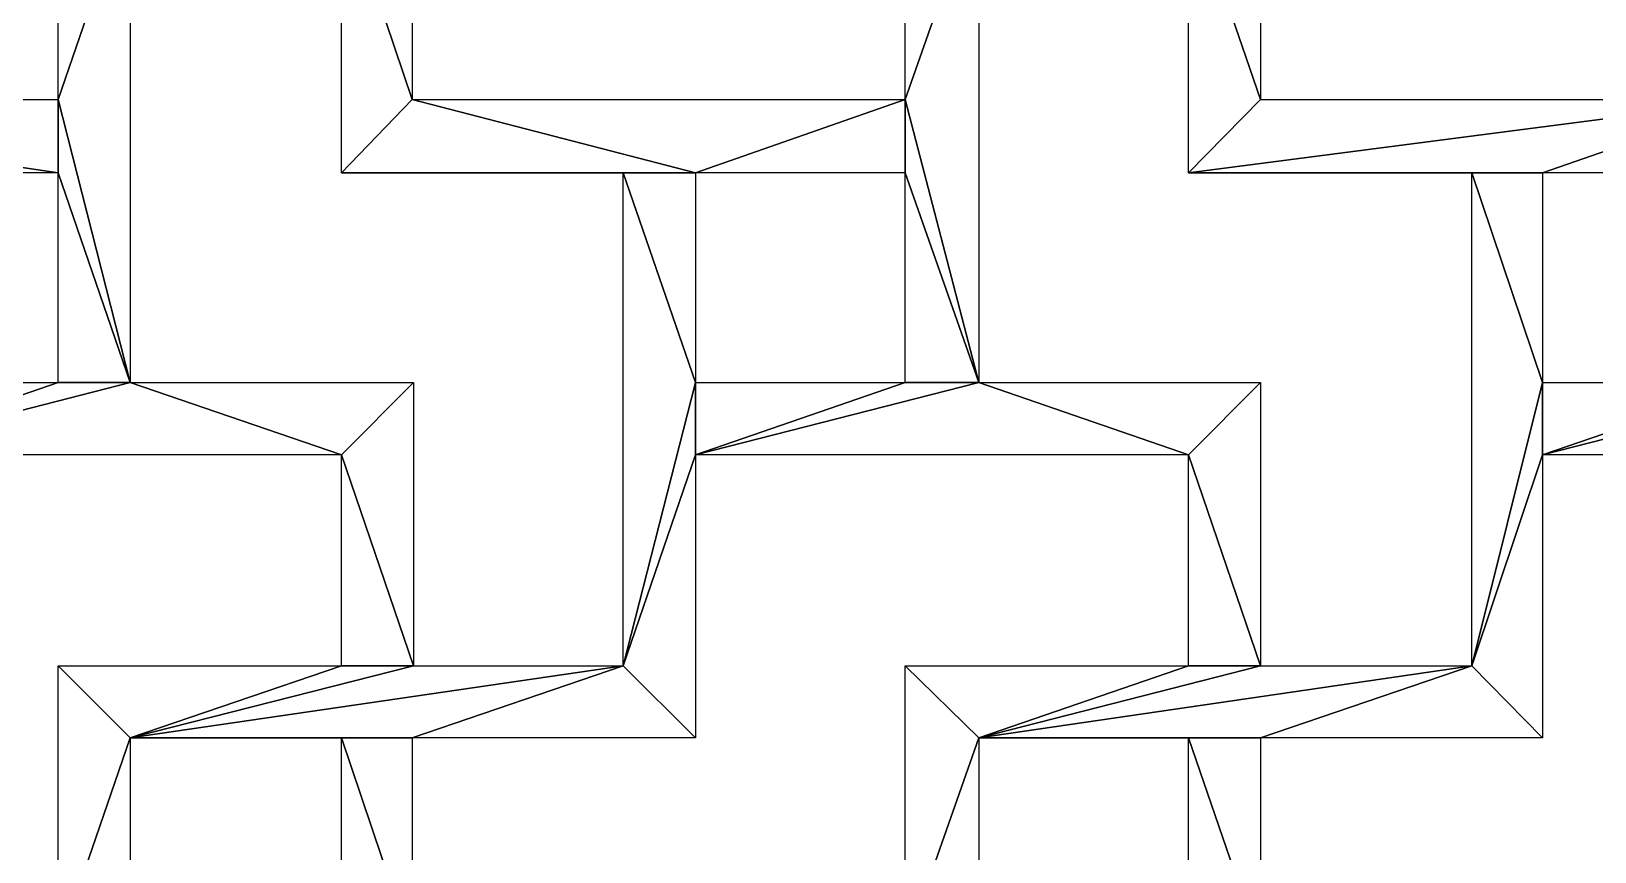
# Model space of a CAD drawing. Header units: centimetres. Extents: x -27.5 to -18.9, y -9.4 to 9.5.
# Drawn here: x -25.645 to -23.065, y 6.771 to 8.126 of the extents above; entities that cross this region are included whole.
import ezdxf

# ---------------------------------------------------------------- set-up
doc = ezdxf.new("R2010")
doc.units = ezdxf.units.CM
doc.header["$MEASUREMENT"] = 0
doc.layers.add('layer 1', color=7, linetype='Continuous')

msp = doc.modelspace()

# ---------------------------------------------------------------- linework, layer by layer
at = {"layer": 'layer 1', "color": 250}
for points in [[(-25.60105, 8.47803), (-25.60105, 8.47803), (-25.60105, 8.01289), (-25.60105, 8.01289), (-25.60105, 8.01289), (-25.60105, 8.01289), (-25.48201, 8.35904), (-25.48201, 8.35904), (-25.48201, 8.35904), (-25.48201, 8.35904), (-25.60105, 8.47803), (-25.60105, 8.47803)], [(-25.60105, 8.47803), (-25.60105, 8.47803), (-25.60105, 8.01289), (-25.60105, 8.01289), (-25.60105, 8.01289), (-25.60105, 8.01289), (-25.48201, 8.35904), (-25.48201, 8.35904), (-25.48201, 8.35904), (-25.48201, 8.35904), (-25.60105, 8.47803), (-25.60105, 8.47803)], [(-24.20296, 8.47803), (-24.20296, 8.47803), (-24.20296, 8.01289), (-24.20296, 8.01289), (-24.20296, 8.01289), (-24.20296, 8.01289), (-24.0818, 8.35904), (-24.0818, 8.35904), (-24.0818, 8.35904), (-24.0818, 8.35904), (-24.20296, 8.47803), (-24.20296, 8.47803)], [(-24.20296, 8.47803), (-24.20296, 8.47803), (-24.20296, 8.01289), (-24.20296, 8.01289), (-24.20296, 8.01289), (-24.20296, 8.01289), (-24.0818, 8.35904), (-24.0818, 8.35904), (-24.0818, 8.35904), (-24.0818, 8.35904), (-24.20296, 8.47803), (-24.20296, 8.47803)], [(-25.48201, 8.35904), (-25.48201, 8.35904), (-25.60105, 8.01289), (-25.60105, 8.01289), (-25.60105, 8.01289), (-25.60105, 8.01289), (-25.48201, 7.54563), (-25.48201, 7.54563), (-25.48201, 7.54563), (-25.48201, 7.54563), (-25.48201, 8.35904), (-25.48201, 8.35904)], [(-25.48201, 8.35904), (-25.48201, 8.35904), (-25.60105, 8.01289), (-25.60105, 8.01289), (-25.60105, 8.01289), (-25.60105, 8.01289), (-25.48201, 7.54563), (-25.48201, 7.54563), (-25.48201, 7.54563), (-25.48201, 7.54563), (-25.48201, 8.35904), (-25.48201, 8.35904)], [(-25.1336, 8.35904), (-25.1336, 8.35904), (-25.1336, 7.89178), (-25.1336, 7.89178), (-25.1336, 7.89178), (-25.1336, 7.89178), (-25.01671, 8.01289), (-25.01671, 8.01289), (-25.01671, 8.01289), (-25.01671, 8.01289), (-25.1336, 8.35904), (-25.1336, 8.35904)], [(-25.1336, 8.35904), (-25.1336, 8.35904), (-25.1336, 7.89178), (-25.1336, 7.89178), (-25.1336, 7.89178), (-25.1336, 7.89178), (-25.01671, 8.01289), (-25.01671, 8.01289), (-25.01671, 8.01289), (-25.01671, 8.01289), (-25.1336, 8.35904), (-25.1336, 8.35904)], [(-25.01671, 8.35904), (-25.01671, 8.35904), (-25.1336, 8.35904), (-25.1336, 8.35904), (-25.1336, 8.35904), (-25.1336, 8.35904), (-25.01671, 8.01289), (-25.01671, 8.01289), (-25.01671, 8.01289), (-25.01671, 8.01289), (-25.01671, 8.35904), (-25.01671, 8.35904)], [(-25.01671, 8.35904), (-25.01671, 8.35904), (-25.1336, 8.35904), (-25.1336, 8.35904), (-25.1336, 8.35904), (-25.1336, 8.35904), (-25.01671, 8.01289), (-25.01671, 8.01289), (-25.01671, 8.01289), (-25.01671, 8.01289), (-25.01671, 8.35904), (-25.01671, 8.35904)], [(-24.0818, 8.35904), (-24.0818, 8.35904), (-24.20296, 8.01289), (-24.20296, 8.01289), (-24.20296, 8.01289), (-24.20296, 8.01289), (-24.0818, 7.54563), (-24.0818, 7.54563), (-24.0818, 7.54563), (-24.0818, 7.54563), (-24.0818, 8.35904), (-24.0818, 8.35904)], [(-24.0818, 8.35904), (-24.0818, 8.35904), (-24.20296, 8.01289), (-24.20296, 8.01289), (-24.20296, 8.01289), (-24.20296, 8.01289), (-24.0818, 7.54563), (-24.0818, 7.54563), (-24.0818, 7.54563), (-24.0818, 7.54563), (-24.0818, 8.35904), (-24.0818, 8.35904)], [(-23.73551, 8.35904), (-23.73551, 8.35904), (-23.73551, 7.89178), (-23.73551, 7.89178), (-23.73551, 7.89178), (-23.73551, 7.89178), (-23.6165, 8.01289), (-23.6165, 8.01289), (-23.6165, 8.01289), (-23.6165, 8.01289), (-23.73551, 8.35904), (-23.73551, 8.35904)], [(-23.73551, 8.35904), (-23.73551, 8.35904), (-23.73551, 7.89178), (-23.73551, 7.89178), (-23.73551, 7.89178), (-23.73551, 7.89178), (-23.6165, 8.01289), (-23.6165, 8.01289), (-23.6165, 8.01289), (-23.6165, 8.01289), (-23.73551, 8.35904), (-23.73551, 8.35904)], [(-23.6165, 8.35904), (-23.6165, 8.35904), (-23.73551, 8.35904), (-23.73551, 8.35904), (-23.73551, 8.35904), (-23.73551, 8.35904), (-23.6165, 8.01289), (-23.6165, 8.01289), (-23.6165, 8.01289), (-23.6165, 8.01289), (-23.6165, 8.35904), (-23.6165, 8.35904)], [(-23.6165, 8.35904), (-23.6165, 8.35904), (-23.73551, 8.35904), (-23.73551, 8.35904), (-23.73551, 8.35904), (-23.73551, 8.35904), (-23.6165, 8.01289), (-23.6165, 8.01289), (-23.6165, 8.01289), (-23.6165, 8.01289), (-23.6165, 8.35904), (-23.6165, 8.35904)], [(-26.4148, 8.01289), (-26.4148, 8.01289), (-25.9473, 7.89178), (-25.9473, 7.89178), (-25.9473, 7.89178), (-25.9473, 7.89178), (-25.60105, 7.89178), (-25.60105, 7.89178), (-25.60105, 7.89178), (-25.60105, 7.89178), (-26.4148, 8.01289), (-26.4148, 8.01289)], [(-26.4148, 8.01289), (-26.4148, 8.01289), (-25.9473, 7.89178), (-25.9473, 7.89178), (-25.9473, 7.89178), (-25.9473, 7.89178), (-25.60105, 7.89178), (-25.60105, 7.89178), (-25.60105, 7.89178), (-25.60105, 7.89178), (-26.4148, 8.01289), (-26.4148, 8.01289)], [(-25.60105, 7.89178), (-25.60105, 7.89178), (-25.60105, 8.01289), (-25.60105, 8.01289), (-25.60105, 8.01289), (-25.60105, 8.01289), (-26.4148, 8.01289), (-26.4148, 8.01289), (-26.4148, 8.01289), (-26.4148, 8.01289), (-25.60105, 7.89178), (-25.60105, 7.89178)], [(-25.60105, 7.89178), (-25.60105, 7.89178), (-25.60105, 8.01289), (-25.60105, 8.01289), (-25.60105, 8.01289), (-25.60105, 8.01289), (-26.4148, 8.01289), (-26.4148, 8.01289), (-26.4148, 8.01289), (-26.4148, 8.01289), (-25.60105, 7.89178), (-25.60105, 7.89178)], [(-25.60105, 8.01289), (-25.60105, 8.01289), (-25.60105, 7.89178), (-25.60105, 7.89178), (-25.60105, 7.89178), (-25.60105, 7.89178), (-25.48201, 7.54563), (-25.48201, 7.54563), (-25.48201, 7.54563), (-25.48201, 7.54563), (-25.60105, 8.01289), (-25.60105, 8.01289)], [(-25.60105, 8.01289), (-25.60105, 8.01289), (-25.60105, 7.89178), (-25.60105, 7.89178), (-25.60105, 7.89178), (-25.60105, 7.89178), (-25.48201, 7.54563), (-25.48201, 7.54563), (-25.48201, 7.54563), (-25.48201, 7.54563), (-25.60105, 8.01289), (-25.60105, 8.01289)], [(-25.01671, 8.01289), (-25.01671, 8.01289), (-25.1336, 7.89178), (-25.1336, 7.89178), (-25.1336, 7.89178), (-25.1336, 7.89178), (-24.54926, 7.89178), (-24.54926, 7.89178), (-24.54926, 7.89178), (-24.54926, 7.89178), (-25.01671, 8.01289), (-25.01671, 8.01289)], [(-25.01671, 8.01289), (-25.01671, 8.01289), (-25.1336, 7.89178), (-25.1336, 7.89178), (-25.1336, 7.89178), (-25.1336, 7.89178), (-24.54926, 7.89178), (-24.54926, 7.89178), (-24.54926, 7.89178), (-24.54926, 7.89178), (-25.01671, 8.01289), (-25.01671, 8.01289)], [(-24.54926, 7.89178), (-24.54926, 7.89178), (-24.20296, 8.01289), (-24.20296, 8.01289), (-24.20296, 8.01289), (-24.20296, 8.01289), (-25.01671, 8.01289), (-25.01671, 8.01289), (-25.01671, 8.01289), (-25.01671, 8.01289), (-24.54926, 7.89178), (-24.54926, 7.89178)], [(-24.54926, 7.89178), (-24.54926, 7.89178), (-24.20296, 8.01289), (-24.20296, 8.01289), (-24.20296, 8.01289), (-24.20296, 8.01289), (-25.01671, 8.01289), (-25.01671, 8.01289), (-25.01671, 8.01289), (-25.01671, 8.01289), (-24.54926, 7.89178), (-24.54926, 7.89178)], [(-24.20296, 8.01289), (-24.20296, 8.01289), (-24.54926, 7.89178), (-24.54926, 7.89178), (-24.54926, 7.89178), (-24.54926, 7.89178), (-24.20296, 7.89178), (-24.20296, 7.89178), (-24.20296, 7.89178), (-24.20296, 7.89178), (-24.20296, 8.01289), (-24.20296, 8.01289)], [(-24.20296, 8.01289), (-24.20296, 8.01289), (-24.54926, 7.89178), (-24.54926, 7.89178), (-24.54926, 7.89178), (-24.54926, 7.89178), (-24.20296, 7.89178), (-24.20296, 7.89178), (-24.20296, 7.89178), (-24.20296, 7.89178), (-24.20296, 8.01289), (-24.20296, 8.01289)], [(-24.20296, 8.01289), (-24.20296, 8.01289), (-24.20296, 7.89178), (-24.20296, 7.89178), (-24.20296, 7.89178), (-24.20296, 7.89178), (-24.0818, 7.54563), (-24.0818, 7.54563), (-24.0818, 7.54563), (-24.0818, 7.54563), (-24.20296, 8.01289), (-24.20296, 8.01289)], [(-24.20296, 8.01289), (-24.20296, 8.01289), (-24.20296, 7.89178), (-24.20296, 7.89178), (-24.20296, 7.89178), (-24.20296, 7.89178), (-24.0818, 7.54563), (-24.0818, 7.54563), (-24.0818, 7.54563), (-24.0818, 7.54563), (-24.20296, 8.01289), (-24.20296, 8.01289)], [(-22.80275, 8.01289), (-22.80275, 8.01289), (-23.73551, 7.89178), (-23.73551, 7.89178), (-23.73551, 7.89178), (-23.73551, 7.89178), (-23.15117, 7.89178), (-23.15117, 7.89178), (-23.15117, 7.89178), (-23.15117, 7.89178), (-22.80275, 8.01289), (-22.80275, 8.01289)], [(-22.80275, 8.01289), (-22.80275, 8.01289), (-23.73551, 7.89178), (-23.73551, 7.89178), (-23.73551, 7.89178), (-23.73551, 7.89178), (-23.15117, 7.89178), (-23.15117, 7.89178), (-23.15117, 7.89178), (-23.15117, 7.89178), (-22.80275, 8.01289), (-22.80275, 8.01289)], [(-23.6165, 8.01289), (-23.6165, 8.01289), (-23.73551, 7.89178), (-23.73551, 7.89178), (-23.73551, 7.89178), (-23.73551, 7.89178), (-22.80275, 8.01289), (-22.80275, 8.01289), (-22.80275, 8.01289), (-22.80275, 8.01289), (-23.6165, 8.01289), (-23.6165, 8.01289)], [(-23.6165, 8.01289), (-23.6165, 8.01289), (-23.73551, 7.89178), (-23.73551, 7.89178), (-23.73551, 7.89178), (-23.73551, 7.89178), (-22.80275, 8.01289), (-22.80275, 8.01289), (-22.80275, 8.01289), (-22.80275, 8.01289), (-23.6165, 8.01289), (-23.6165, 8.01289)], [(-22.80275, 8.01289), (-22.80275, 8.01289), (-23.15117, 7.89178), (-23.15117, 7.89178), (-23.15117, 7.89178), (-23.15117, 7.89178), (-22.80275, 7.89178), (-22.80275, 7.89178), (-22.80275, 7.89178), (-22.80275, 7.89178), (-22.80275, 8.01289), (-22.80275, 8.01289)], [(-22.80275, 8.01289), (-22.80275, 8.01289), (-23.15117, 7.89178), (-23.15117, 7.89178), (-23.15117, 7.89178), (-23.15117, 7.89178), (-22.80275, 7.89178), (-22.80275, 7.89178), (-22.80275, 7.89178), (-22.80275, 7.89178), (-22.80275, 8.01289), (-22.80275, 8.01289)], [(-25.60105, 7.89178), (-25.60105, 7.89178), (-25.60105, 7.54563), (-25.60105, 7.54563), (-25.60105, 7.54563), (-25.60105, 7.54563), (-25.48201, 7.54563), (-25.48201, 7.54563), (-25.48201, 7.54563), (-25.48201, 7.54563), (-25.60105, 7.89178), (-25.60105, 7.89178)], [(-25.60105, 7.89178), (-25.60105, 7.89178), (-25.60105, 7.54563), (-25.60105, 7.54563), (-25.60105, 7.54563), (-25.60105, 7.54563), (-25.48201, 7.54563), (-25.48201, 7.54563), (-25.48201, 7.54563), (-25.48201, 7.54563), (-25.60105, 7.89178), (-25.60105, 7.89178)], [(-24.54926, 7.89178), (-24.54926, 7.89178), (-25.1336, 7.89178), (-25.1336, 7.89178), (-25.1336, 7.89178), (-25.1336, 7.89178), (-24.6683, 7.89178), (-24.6683, 7.89178), (-24.6683, 7.89178), (-24.6683, 7.89178), (-24.54926, 7.89178), (-24.54926, 7.89178)], [(-24.54926, 7.89178), (-24.54926, 7.89178), (-25.1336, 7.89178), (-25.1336, 7.89178), (-25.1336, 7.89178), (-25.1336, 7.89178), (-24.6683, 7.89178), (-24.6683, 7.89178), (-24.6683, 7.89178), (-24.6683, 7.89178), (-24.54926, 7.89178), (-24.54926, 7.89178)], [(-24.6683, 7.89178), (-24.6683, 7.89178), (-24.6683, 7.07837), (-24.6683, 7.07837), (-24.6683, 7.07837), (-24.6683, 7.07837), (-24.54926, 7.54563), (-24.54926, 7.54563), (-24.54926, 7.54563), (-24.54926, 7.54563), (-24.6683, 7.89178), (-24.6683, 7.89178)], [(-24.6683, 7.89178), (-24.6683, 7.89178), (-24.6683, 7.07837), (-24.6683, 7.07837), (-24.6683, 7.07837), (-24.6683, 7.07837), (-24.54926, 7.54563), (-24.54926, 7.54563), (-24.54926, 7.54563), (-24.54926, 7.54563), (-24.6683, 7.89178), (-24.6683, 7.89178)], [(-24.54926, 7.89178), (-24.54926, 7.89178), (-24.6683, 7.89178), (-24.6683, 7.89178), (-24.6683, 7.89178), (-24.6683, 7.89178), (-24.54926, 7.54563), (-24.54926, 7.54563), (-24.54926, 7.54563), (-24.54926, 7.54563), (-24.54926, 7.89178), (-24.54926, 7.89178)], [(-24.54926, 7.89178), (-24.54926, 7.89178), (-24.6683, 7.89178), (-24.6683, 7.89178), (-24.6683, 7.89178), (-24.6683, 7.89178), (-24.54926, 7.54563), (-24.54926, 7.54563), (-24.54926, 7.54563), (-24.54926, 7.54563), (-24.54926, 7.89178), (-24.54926, 7.89178)], [(-24.20296, 7.89178), (-24.20296, 7.89178), (-24.20296, 7.54563), (-24.20296, 7.54563), (-24.20296, 7.54563), (-24.20296, 7.54563), (-24.0818, 7.54563), (-24.0818, 7.54563), (-24.0818, 7.54563), (-24.0818, 7.54563), (-24.20296, 7.89178), (-24.20296, 7.89178)], [(-24.20296, 7.89178), (-24.20296, 7.89178), (-24.20296, 7.54563), (-24.20296, 7.54563), (-24.20296, 7.54563), (-24.20296, 7.54563), (-24.0818, 7.54563), (-24.0818, 7.54563), (-24.0818, 7.54563), (-24.0818, 7.54563), (-24.20296, 7.89178), (-24.20296, 7.89178)], [(-23.15117, 7.89178), (-23.15117, 7.89178), (-23.73551, 7.89178), (-23.73551, 7.89178), (-23.73551, 7.89178), (-23.73551, 7.89178), (-23.26805, 7.89178), (-23.26805, 7.89178), (-23.26805, 7.89178), (-23.26805, 7.89178), (-23.15117, 7.89178), (-23.15117, 7.89178)], [(-23.15117, 7.89178), (-23.15117, 7.89178), (-23.73551, 7.89178), (-23.73551, 7.89178), (-23.73551, 7.89178), (-23.73551, 7.89178), (-23.26805, 7.89178), (-23.26805, 7.89178), (-23.26805, 7.89178), (-23.26805, 7.89178), (-23.15117, 7.89178), (-23.15117, 7.89178)], [(-23.26805, 7.89178), (-23.26805, 7.89178), (-23.26805, 7.07837), (-23.26805, 7.07837), (-23.26805, 7.07837), (-23.26805, 7.07837), (-23.15117, 7.54563), (-23.15117, 7.54563), (-23.15117, 7.54563), (-23.15117, 7.54563), (-23.26805, 7.89178), (-23.26805, 7.89178)], [(-23.26805, 7.89178), (-23.26805, 7.89178), (-23.26805, 7.07837), (-23.26805, 7.07837), (-23.26805, 7.07837), (-23.26805, 7.07837), (-23.15117, 7.54563), (-23.15117, 7.54563), (-23.15117, 7.54563), (-23.15117, 7.54563), (-23.26805, 7.89178), (-23.26805, 7.89178)], [(-23.15117, 7.89178), (-23.15117, 7.89178), (-23.26805, 7.89178), (-23.26805, 7.89178), (-23.26805, 7.89178), (-23.26805, 7.89178), (-23.15117, 7.54563), (-23.15117, 7.54563), (-23.15117, 7.54563), (-23.15117, 7.54563), (-23.15117, 7.89178), (-23.15117, 7.89178)], [(-23.15117, 7.89178), (-23.15117, 7.89178), (-23.26805, 7.89178), (-23.26805, 7.89178), (-23.26805, 7.89178), (-23.26805, 7.89178), (-23.15117, 7.54563), (-23.15117, 7.54563), (-23.15117, 7.54563), (-23.15117, 7.54563), (-23.15117, 7.89178), (-23.15117, 7.89178)], [(-25.48201, 7.54563), (-25.48201, 7.54563), (-25.9473, 7.42664), (-25.9473, 7.42664), (-25.9473, 7.42664), (-25.9473, 7.42664), (-25.1336, 7.42664), (-25.1336, 7.42664), (-25.1336, 7.42664), (-25.1336, 7.42664), (-25.48201, 7.54563), (-25.48201, 7.54563)], [(-25.48201, 7.54563), (-25.48201, 7.54563), (-25.9473, 7.42664), (-25.9473, 7.42664), (-25.9473, 7.42664), (-25.9473, 7.42664), (-25.1336, 7.42664), (-25.1336, 7.42664), (-25.1336, 7.42664), (-25.1336, 7.42664), (-25.48201, 7.54563), (-25.48201, 7.54563)], [(-25.60105, 7.54563), (-25.60105, 7.54563), (-25.9473, 7.42664), (-25.9473, 7.42664), (-25.9473, 7.42664), (-25.9473, 7.42664), (-25.48201, 7.54563), (-25.48201, 7.54563), (-25.48201, 7.54563), (-25.48201, 7.54563), (-25.60105, 7.54563), (-25.60105, 7.54563)], [(-25.60105, 7.54563), (-25.60105, 7.54563), (-25.9473, 7.42664), (-25.9473, 7.42664), (-25.9473, 7.42664), (-25.9473, 7.42664), (-25.48201, 7.54563), (-25.48201, 7.54563), (-25.48201, 7.54563), (-25.48201, 7.54563), (-25.60105, 7.54563), (-25.60105, 7.54563)], [(-25.9473, 7.42664), (-25.9473, 7.42664), (-25.60105, 7.54563), (-25.60105, 7.54563), (-25.60105, 7.54563), (-25.60105, 7.54563), (-25.9473, 7.54563), (-25.9473, 7.54563), (-25.9473, 7.54563), (-25.9473, 7.54563), (-25.9473, 7.42664), (-25.9473, 7.42664)], [(-25.9473, 7.42664), (-25.9473, 7.42664), (-25.60105, 7.54563), (-25.60105, 7.54563), (-25.60105, 7.54563), (-25.60105, 7.54563), (-25.9473, 7.54563), (-25.9473, 7.54563), (-25.9473, 7.54563), (-25.9473, 7.54563), (-25.9473, 7.42664), (-25.9473, 7.42664)], [(-25.48201, 7.54563), (-25.48201, 7.54563), (-25.1336, 7.42664), (-25.1336, 7.42664), (-25.1336, 7.42664), (-25.1336, 7.42664), (-25.01455, 7.54563), (-25.01455, 7.54563), (-25.01455, 7.54563), (-25.01455, 7.54563), (-25.48201, 7.54563), (-25.48201, 7.54563)], [(-25.48201, 7.54563), (-25.48201, 7.54563), (-25.1336, 7.42664), (-25.1336, 7.42664), (-25.1336, 7.42664), (-25.1336, 7.42664), (-25.01455, 7.54563), (-25.01455, 7.54563), (-25.01455, 7.54563), (-25.01455, 7.54563), (-25.48201, 7.54563), (-25.48201, 7.54563)], [(-25.01455, 7.54563), (-25.01455, 7.54563), (-25.1336, 7.42664), (-25.1336, 7.42664), (-25.1336, 7.42664), (-25.1336, 7.42664), (-25.01455, 7.07837), (-25.01455, 7.07837), (-25.01455, 7.07837), (-25.01455, 7.07837), (-25.01455, 7.54563), (-25.01455, 7.54563)], [(-25.01455, 7.54563), (-25.01455, 7.54563), (-25.1336, 7.42664), (-25.1336, 7.42664), (-25.1336, 7.42664), (-25.1336, 7.42664), (-25.01455, 7.07837), (-25.01455, 7.07837), (-25.01455, 7.07837), (-25.01455, 7.07837), (-25.01455, 7.54563), (-25.01455, 7.54563)], [(-24.54926, 7.54563), (-24.54926, 7.54563), (-24.6683, 7.07837), (-24.6683, 7.07837), (-24.6683, 7.07837), (-24.6683, 7.07837), (-24.54926, 7.42664), (-24.54926, 7.42664), (-24.54926, 7.42664), (-24.54926, 7.42664), (-24.54926, 7.54563), (-24.54926, 7.54563)], [(-24.54926, 7.54563), (-24.54926, 7.54563), (-24.6683, 7.07837), (-24.6683, 7.07837), (-24.6683, 7.07837), (-24.6683, 7.07837), (-24.54926, 7.42664), (-24.54926, 7.42664), (-24.54926, 7.42664), (-24.54926, 7.42664), (-24.54926, 7.54563), (-24.54926, 7.54563)], [(-24.0818, 7.54563), (-24.0818, 7.54563), (-24.54926, 7.42664), (-24.54926, 7.42664), (-24.54926, 7.42664), (-24.54926, 7.42664), (-23.73551, 7.42664), (-23.73551, 7.42664), (-23.73551, 7.42664), (-23.73551, 7.42664), (-24.0818, 7.54563), (-24.0818, 7.54563)], [(-24.0818, 7.54563), (-24.0818, 7.54563), (-24.54926, 7.42664), (-24.54926, 7.42664), (-24.54926, 7.42664), (-24.54926, 7.42664), (-23.73551, 7.42664), (-23.73551, 7.42664), (-23.73551, 7.42664), (-23.73551, 7.42664), (-24.0818, 7.54563), (-24.0818, 7.54563)], [(-24.20296, 7.54563), (-24.20296, 7.54563), (-24.54926, 7.42664), (-24.54926, 7.42664), (-24.54926, 7.42664), (-24.54926, 7.42664), (-24.0818, 7.54563), (-24.0818, 7.54563), (-24.0818, 7.54563), (-24.0818, 7.54563), (-24.20296, 7.54563), (-24.20296, 7.54563)], [(-24.20296, 7.54563), (-24.20296, 7.54563), (-24.54926, 7.42664), (-24.54926, 7.42664), (-24.54926, 7.42664), (-24.54926, 7.42664), (-24.0818, 7.54563), (-24.0818, 7.54563), (-24.0818, 7.54563), (-24.0818, 7.54563), (-24.20296, 7.54563), (-24.20296, 7.54563)], [(-24.54926, 7.42664), (-24.54926, 7.42664), (-24.20296, 7.54563), (-24.20296, 7.54563), (-24.20296, 7.54563), (-24.20296, 7.54563), (-24.54926, 7.54563), (-24.54926, 7.54563), (-24.54926, 7.54563), (-24.54926, 7.54563), (-24.54926, 7.42664), (-24.54926, 7.42664)], [(-24.54926, 7.42664), (-24.54926, 7.42664), (-24.20296, 7.54563), (-24.20296, 7.54563), (-24.20296, 7.54563), (-24.20296, 7.54563), (-24.54926, 7.54563), (-24.54926, 7.54563), (-24.54926, 7.54563), (-24.54926, 7.54563), (-24.54926, 7.42664), (-24.54926, 7.42664)], [(-24.0818, 7.54563), (-24.0818, 7.54563), (-23.73551, 7.42664), (-23.73551, 7.42664), (-23.73551, 7.42664), (-23.73551, 7.42664), (-23.6165, 7.54563), (-23.6165, 7.54563), (-23.6165, 7.54563), (-23.6165, 7.54563), (-24.0818, 7.54563), (-24.0818, 7.54563)], [(-24.0818, 7.54563), (-24.0818, 7.54563), (-23.73551, 7.42664), (-23.73551, 7.42664), (-23.73551, 7.42664), (-23.73551, 7.42664), (-23.6165, 7.54563), (-23.6165, 7.54563), (-23.6165, 7.54563), (-23.6165, 7.54563), (-24.0818, 7.54563), (-24.0818, 7.54563)], [(-23.6165, 7.54563), (-23.6165, 7.54563), (-23.73551, 7.42664), (-23.73551, 7.42664), (-23.73551, 7.42664), (-23.73551, 7.42664), (-23.6165, 7.07837), (-23.6165, 7.07837), (-23.6165, 7.07837), (-23.6165, 7.07837), (-23.6165, 7.54563), (-23.6165, 7.54563)], [(-23.6165, 7.54563), (-23.6165, 7.54563), (-23.73551, 7.42664), (-23.73551, 7.42664), (-23.73551, 7.42664), (-23.73551, 7.42664), (-23.6165, 7.07837), (-23.6165, 7.07837), (-23.6165, 7.07837), (-23.6165, 7.07837), (-23.6165, 7.54563), (-23.6165, 7.54563)], [(-23.15117, 7.54563), (-23.15117, 7.54563), (-23.26805, 7.07837), (-23.26805, 7.07837), (-23.26805, 7.07837), (-23.26805, 7.07837), (-23.15117, 7.42664), (-23.15117, 7.42664), (-23.15117, 7.42664), (-23.15117, 7.42664), (-23.15117, 7.54563), (-23.15117, 7.54563)], [(-23.15117, 7.54563), (-23.15117, 7.54563), (-23.26805, 7.07837), (-23.26805, 7.07837), (-23.26805, 7.07837), (-23.26805, 7.07837), (-23.15117, 7.42664), (-23.15117, 7.42664), (-23.15117, 7.42664), (-23.15117, 7.42664), (-23.15117, 7.54563), (-23.15117, 7.54563)], [(-22.68371, 7.54563), (-22.68371, 7.54563), (-23.15117, 7.42664), (-23.15117, 7.42664), (-23.15117, 7.42664), (-23.15117, 7.42664), (-22.33746, 7.42664), (-22.33746, 7.42664), (-22.33746, 7.42664), (-22.33746, 7.42664), (-22.68371, 7.54563), (-22.68371, 7.54563)], [(-22.68371, 7.54563), (-22.68371, 7.54563), (-23.15117, 7.42664), (-23.15117, 7.42664), (-23.15117, 7.42664), (-23.15117, 7.42664), (-22.33746, 7.42664), (-22.33746, 7.42664), (-22.33746, 7.42664), (-22.33746, 7.42664), (-22.68371, 7.54563), (-22.68371, 7.54563)], [(-22.80275, 7.54563), (-22.80275, 7.54563), (-23.15117, 7.42664), (-23.15117, 7.42664), (-23.15117, 7.42664), (-23.15117, 7.42664), (-22.68371, 7.54563), (-22.68371, 7.54563), (-22.68371, 7.54563), (-22.68371, 7.54563), (-22.80275, 7.54563), (-22.80275, 7.54563)], [(-22.80275, 7.54563), (-22.80275, 7.54563), (-23.15117, 7.42664), (-23.15117, 7.42664), (-23.15117, 7.42664), (-23.15117, 7.42664), (-22.68371, 7.54563), (-22.68371, 7.54563), (-22.68371, 7.54563), (-22.68371, 7.54563), (-22.80275, 7.54563), (-22.80275, 7.54563)], [(-23.15117, 7.54563), (-23.15117, 7.54563), (-23.15117, 7.42664), (-23.15117, 7.42664), (-23.15117, 7.42664), (-23.15117, 7.42664), (-22.80275, 7.54563), (-22.80275, 7.54563), (-22.80275, 7.54563), (-22.80275, 7.54563), (-23.15117, 7.54563), (-23.15117, 7.54563)], [(-23.15117, 7.54563), (-23.15117, 7.54563), (-23.15117, 7.42664), (-23.15117, 7.42664), (-23.15117, 7.42664), (-23.15117, 7.42664), (-22.80275, 7.54563), (-22.80275, 7.54563), (-22.80275, 7.54563), (-22.80275, 7.54563), (-23.15117, 7.54563), (-23.15117, 7.54563)], [(-25.1336, 7.42664), (-25.1336, 7.42664), (-25.1336, 7.07837), (-25.1336, 7.07837), (-25.1336, 7.07837), (-25.1336, 7.07837), (-25.01455, 7.07837), (-25.01455, 7.07837), (-25.01455, 7.07837), (-25.01455, 7.07837), (-25.1336, 7.42664), (-25.1336, 7.42664)], [(-25.1336, 7.42664), (-25.1336, 7.42664), (-25.1336, 7.07837), (-25.1336, 7.07837), (-25.1336, 7.07837), (-25.1336, 7.07837), (-25.01455, 7.07837), (-25.01455, 7.07837), (-25.01455, 7.07837), (-25.01455, 7.07837), (-25.1336, 7.42664), (-25.1336, 7.42664)], [(-24.54926, 7.42664), (-24.54926, 7.42664), (-24.6683, 7.07837), (-24.6683, 7.07837), (-24.6683, 7.07837), (-24.6683, 7.07837), (-24.54926, 6.95938), (-24.54926, 6.95938), (-24.54926, 6.95938), (-24.54926, 6.95938), (-24.54926, 7.42664), (-24.54926, 7.42664)], [(-24.54926, 7.42664), (-24.54926, 7.42664), (-24.6683, 7.07837), (-24.6683, 7.07837), (-24.6683, 7.07837), (-24.6683, 7.07837), (-24.54926, 6.95938), (-24.54926, 6.95938), (-24.54926, 6.95938), (-24.54926, 6.95938), (-24.54926, 7.42664), (-24.54926, 7.42664)], [(-23.73551, 7.42664), (-23.73551, 7.42664), (-23.73551, 7.07837), (-23.73551, 7.07837), (-23.73551, 7.07837), (-23.73551, 7.07837), (-23.6165, 7.07837), (-23.6165, 7.07837), (-23.6165, 7.07837), (-23.6165, 7.07837), (-23.73551, 7.42664), (-23.73551, 7.42664)], [(-23.73551, 7.42664), (-23.73551, 7.42664), (-23.73551, 7.07837), (-23.73551, 7.07837), (-23.73551, 7.07837), (-23.73551, 7.07837), (-23.6165, 7.07837), (-23.6165, 7.07837), (-23.6165, 7.07837), (-23.6165, 7.07837), (-23.73551, 7.42664), (-23.73551, 7.42664)], [(-23.15117, 7.42664), (-23.15117, 7.42664), (-23.26805, 7.07837), (-23.26805, 7.07837), (-23.26805, 7.07837), (-23.26805, 7.07837), (-23.15117, 6.95938), (-23.15117, 6.95938), (-23.15117, 6.95938), (-23.15117, 6.95938), (-23.15117, 7.42664), (-23.15117, 7.42664)], [(-23.15117, 7.42664), (-23.15117, 7.42664), (-23.26805, 7.07837), (-23.26805, 7.07837), (-23.26805, 7.07837), (-23.26805, 7.07837), (-23.15117, 6.95938), (-23.15117, 6.95938), (-23.15117, 6.95938), (-23.15117, 6.95938), (-23.15117, 7.42664), (-23.15117, 7.42664)], [(-25.60105, 7.07837), (-25.60105, 7.07837), (-25.48201, 6.95938), (-25.48201, 6.95938), (-25.48201, 6.95938), (-25.48201, 6.95938), (-25.1336, 7.07837), (-25.1336, 7.07837), (-25.1336, 7.07837), (-25.1336, 7.07837), (-25.60105, 7.07837), (-25.60105, 7.07837)], [(-25.60105, 7.07837), (-25.60105, 7.07837), (-25.48201, 6.95938), (-25.48201, 6.95938), (-25.48201, 6.95938), (-25.48201, 6.95938), (-25.1336, 7.07837), (-25.1336, 7.07837), (-25.1336, 7.07837), (-25.1336, 7.07837), (-25.60105, 7.07837), (-25.60105, 7.07837)], [(-25.60105, 7.07837), (-25.60105, 7.07837), (-25.60105, 6.61327), (-25.60105, 6.61327), (-25.60105, 6.61327), (-25.60105, 6.61327), (-25.48201, 6.95938), (-25.48201, 6.95938), (-25.48201, 6.95938), (-25.48201, 6.95938), (-25.60105, 7.07837), (-25.60105, 7.07837)], [(-25.60105, 7.07837), (-25.60105, 7.07837), (-25.60105, 6.61327), (-25.60105, 6.61327), (-25.60105, 6.61327), (-25.60105, 6.61327), (-25.48201, 6.95938), (-25.48201, 6.95938), (-25.48201, 6.95938), (-25.48201, 6.95938), (-25.60105, 7.07837), (-25.60105, 7.07837)], [(-24.6683, 7.07837), (-24.6683, 7.07837), (-25.48201, 6.95938), (-25.48201, 6.95938), (-25.48201, 6.95938), (-25.48201, 6.95938), (-25.01671, 6.95938), (-25.01671, 6.95938), (-25.01671, 6.95938), (-25.01671, 6.95938), (-24.6683, 7.07837), (-24.6683, 7.07837)], [(-24.6683, 7.07837), (-24.6683, 7.07837), (-25.48201, 6.95938), (-25.48201, 6.95938), (-25.48201, 6.95938), (-25.48201, 6.95938), (-25.01671, 6.95938), (-25.01671, 6.95938), (-25.01671, 6.95938), (-25.01671, 6.95938), (-24.6683, 7.07837), (-24.6683, 7.07837)], [(-25.48201, 6.95938), (-25.48201, 6.95938), (-24.6683, 7.07837), (-24.6683, 7.07837), (-24.6683, 7.07837), (-24.6683, 7.07837), (-25.01455, 7.07837), (-25.01455, 7.07837), (-25.01455, 7.07837), (-25.01455, 7.07837), (-25.48201, 6.95938), (-25.48201, 6.95938)], [(-25.48201, 6.95938), (-25.48201, 6.95938), (-24.6683, 7.07837), (-24.6683, 7.07837), (-24.6683, 7.07837), (-24.6683, 7.07837), (-25.01455, 7.07837), (-25.01455, 7.07837), (-25.01455, 7.07837), (-25.01455, 7.07837), (-25.48201, 6.95938), (-25.48201, 6.95938)], [(-25.1336, 7.07837), (-25.1336, 7.07837), (-25.48201, 6.95938), (-25.48201, 6.95938), (-25.48201, 6.95938), (-25.48201, 6.95938), (-25.01455, 7.07837), (-25.01455, 7.07837), (-25.01455, 7.07837), (-25.01455, 7.07837), (-25.1336, 7.07837), (-25.1336, 7.07837)], [(-25.1336, 7.07837), (-25.1336, 7.07837), (-25.48201, 6.95938), (-25.48201, 6.95938), (-25.48201, 6.95938), (-25.48201, 6.95938), (-25.01455, 7.07837), (-25.01455, 7.07837), (-25.01455, 7.07837), (-25.01455, 7.07837), (-25.1336, 7.07837), (-25.1336, 7.07837)], [(-24.6683, 7.07837), (-24.6683, 7.07837), (-25.01671, 6.95938), (-25.01671, 6.95938), (-25.01671, 6.95938), (-25.01671, 6.95938), (-24.54926, 6.95938), (-24.54926, 6.95938), (-24.54926, 6.95938), (-24.54926, 6.95938), (-24.6683, 7.07837), (-24.6683, 7.07837)], [(-24.6683, 7.07837), (-24.6683, 7.07837), (-25.01671, 6.95938), (-25.01671, 6.95938), (-25.01671, 6.95938), (-25.01671, 6.95938), (-24.54926, 6.95938), (-24.54926, 6.95938), (-24.54926, 6.95938), (-24.54926, 6.95938), (-24.6683, 7.07837), (-24.6683, 7.07837)], [(-24.20296, 7.07837), (-24.20296, 7.07837), (-24.0818, 6.95938), (-24.0818, 6.95938), (-24.0818, 6.95938), (-24.0818, 6.95938), (-23.73551, 7.07837), (-23.73551, 7.07837), (-23.73551, 7.07837), (-23.73551, 7.07837), (-24.20296, 7.07837), (-24.20296, 7.07837)], [(-24.20296, 7.07837), (-24.20296, 7.07837), (-24.0818, 6.95938), (-24.0818, 6.95938), (-24.0818, 6.95938), (-24.0818, 6.95938), (-23.73551, 7.07837), (-23.73551, 7.07837), (-23.73551, 7.07837), (-23.73551, 7.07837), (-24.20296, 7.07837), (-24.20296, 7.07837)], [(-24.20296, 7.07837), (-24.20296, 7.07837), (-24.20296, 6.61327), (-24.20296, 6.61327), (-24.20296, 6.61327), (-24.20296, 6.61327), (-24.0818, 6.95938), (-24.0818, 6.95938), (-24.0818, 6.95938), (-24.0818, 6.95938), (-24.20296, 7.07837), (-24.20296, 7.07837)], [(-24.20296, 7.07837), (-24.20296, 7.07837), (-24.20296, 6.61327), (-24.20296, 6.61327), (-24.20296, 6.61327), (-24.20296, 6.61327), (-24.0818, 6.95938), (-24.0818, 6.95938), (-24.0818, 6.95938), (-24.0818, 6.95938), (-24.20296, 7.07837), (-24.20296, 7.07837)], [(-23.26805, 7.07837), (-23.26805, 7.07837), (-24.0818, 6.95938), (-24.0818, 6.95938), (-24.0818, 6.95938), (-24.0818, 6.95938), (-23.6165, 6.95938), (-23.6165, 6.95938), (-23.6165, 6.95938), (-23.6165, 6.95938), (-23.26805, 7.07837), (-23.26805, 7.07837)], [(-23.26805, 7.07837), (-23.26805, 7.07837), (-24.0818, 6.95938), (-24.0818, 6.95938), (-24.0818, 6.95938), (-24.0818, 6.95938), (-23.6165, 6.95938), (-23.6165, 6.95938), (-23.6165, 6.95938), (-23.6165, 6.95938), (-23.26805, 7.07837), (-23.26805, 7.07837)], [(-24.0818, 6.95938), (-24.0818, 6.95938), (-23.26805, 7.07837), (-23.26805, 7.07837), (-23.26805, 7.07837), (-23.26805, 7.07837), (-23.6165, 7.07837), (-23.6165, 7.07837), (-23.6165, 7.07837), (-23.6165, 7.07837), (-24.0818, 6.95938), (-24.0818, 6.95938)], [(-24.0818, 6.95938), (-24.0818, 6.95938), (-23.26805, 7.07837), (-23.26805, 7.07837), (-23.26805, 7.07837), (-23.26805, 7.07837), (-23.6165, 7.07837), (-23.6165, 7.07837), (-23.6165, 7.07837), (-23.6165, 7.07837), (-24.0818, 6.95938), (-24.0818, 6.95938)], [(-23.73551, 7.07837), (-23.73551, 7.07837), (-24.0818, 6.95938), (-24.0818, 6.95938), (-24.0818, 6.95938), (-24.0818, 6.95938), (-23.6165, 7.07837), (-23.6165, 7.07837), (-23.6165, 7.07837), (-23.6165, 7.07837), (-23.73551, 7.07837), (-23.73551, 7.07837)], [(-23.73551, 7.07837), (-23.73551, 7.07837), (-24.0818, 6.95938), (-24.0818, 6.95938), (-24.0818, 6.95938), (-24.0818, 6.95938), (-23.6165, 7.07837), (-23.6165, 7.07837), (-23.6165, 7.07837), (-23.6165, 7.07837), (-23.73551, 7.07837), (-23.73551, 7.07837)], [(-23.26805, 7.07837), (-23.26805, 7.07837), (-23.6165, 6.95938), (-23.6165, 6.95938), (-23.6165, 6.95938), (-23.6165, 6.95938), (-23.15117, 6.95938), (-23.15117, 6.95938), (-23.15117, 6.95938), (-23.15117, 6.95938), (-23.26805, 7.07837), (-23.26805, 7.07837)], [(-23.26805, 7.07837), (-23.26805, 7.07837), (-23.6165, 6.95938), (-23.6165, 6.95938), (-23.6165, 6.95938), (-23.6165, 6.95938), (-23.15117, 6.95938), (-23.15117, 6.95938), (-23.15117, 6.95938), (-23.15117, 6.95938), (-23.26805, 7.07837), (-23.26805, 7.07837)], [(-25.48201, 6.95938), (-25.48201, 6.95938), (-25.60105, 6.61327), (-25.60105, 6.61327), (-25.60105, 6.61327), (-25.60105, 6.61327), (-25.48201, 6.146), (-25.48201, 6.146), (-25.48201, 6.146), (-25.48201, 6.146), (-25.48201, 6.95938), (-25.48201, 6.95938)], [(-25.48201, 6.95938), (-25.48201, 6.95938), (-25.60105, 6.61327), (-25.60105, 6.61327), (-25.60105, 6.61327), (-25.60105, 6.61327), (-25.48201, 6.146), (-25.48201, 6.146), (-25.48201, 6.146), (-25.48201, 6.146), (-25.48201, 6.95938), (-25.48201, 6.95938)], [(-25.01671, 6.95938), (-25.01671, 6.95938), (-25.48201, 6.95938), (-25.48201, 6.95938), (-25.48201, 6.95938), (-25.48201, 6.95938), (-25.1336, 6.95938), (-25.1336, 6.95938), (-25.1336, 6.95938), (-25.1336, 6.95938), (-25.01671, 6.95938), (-25.01671, 6.95938)], [(-25.01671, 6.95938), (-25.01671, 6.95938), (-25.48201, 6.95938), (-25.48201, 6.95938), (-25.48201, 6.95938), (-25.48201, 6.95938), (-25.1336, 6.95938), (-25.1336, 6.95938), (-25.1336, 6.95938), (-25.1336, 6.95938), (-25.01671, 6.95938), (-25.01671, 6.95938)], [(-25.1336, 6.95938), (-25.1336, 6.95938), (-25.1336, 6.49211), (-25.1336, 6.49211), (-25.1336, 6.49211), (-25.1336, 6.49211), (-25.01671, 6.61327), (-25.01671, 6.61327), (-25.01671, 6.61327), (-25.01671, 6.61327), (-25.1336, 6.95938), (-25.1336, 6.95938)], [(-25.1336, 6.95938), (-25.1336, 6.95938), (-25.1336, 6.49211), (-25.1336, 6.49211), (-25.1336, 6.49211), (-25.1336, 6.49211), (-25.01671, 6.61327), (-25.01671, 6.61327), (-25.01671, 6.61327), (-25.01671, 6.61327), (-25.1336, 6.95938), (-25.1336, 6.95938)], [(-25.01671, 6.95938), (-25.01671, 6.95938), (-25.1336, 6.95938), (-25.1336, 6.95938), (-25.1336, 6.95938), (-25.1336, 6.95938), (-25.01671, 6.61327), (-25.01671, 6.61327), (-25.01671, 6.61327), (-25.01671, 6.61327), (-25.01671, 6.95938), (-25.01671, 6.95938)], [(-25.01671, 6.95938), (-25.01671, 6.95938), (-25.1336, 6.95938), (-25.1336, 6.95938), (-25.1336, 6.95938), (-25.1336, 6.95938), (-25.01671, 6.61327), (-25.01671, 6.61327), (-25.01671, 6.61327), (-25.01671, 6.61327), (-25.01671, 6.95938), (-25.01671, 6.95938)], [(-24.0818, 6.95938), (-24.0818, 6.95938), (-24.20296, 6.61327), (-24.20296, 6.61327), (-24.20296, 6.61327), (-24.20296, 6.61327), (-24.0818, 6.146), (-24.0818, 6.146), (-24.0818, 6.146), (-24.0818, 6.146), (-24.0818, 6.95938), (-24.0818, 6.95938)], [(-24.0818, 6.95938), (-24.0818, 6.95938), (-24.20296, 6.61327), (-24.20296, 6.61327), (-24.20296, 6.61327), (-24.20296, 6.61327), (-24.0818, 6.146), (-24.0818, 6.146), (-24.0818, 6.146), (-24.0818, 6.146), (-24.0818, 6.95938), (-24.0818, 6.95938)], [(-23.6165, 6.95938), (-23.6165, 6.95938), (-24.0818, 6.95938), (-24.0818, 6.95938), (-24.0818, 6.95938), (-24.0818, 6.95938), (-23.73551, 6.95938), (-23.73551, 6.95938), (-23.73551, 6.95938), (-23.73551, 6.95938), (-23.6165, 6.95938), (-23.6165, 6.95938)], [(-23.6165, 6.95938), (-23.6165, 6.95938), (-24.0818, 6.95938), (-24.0818, 6.95938), (-24.0818, 6.95938), (-24.0818, 6.95938), (-23.73551, 6.95938), (-23.73551, 6.95938), (-23.73551, 6.95938), (-23.73551, 6.95938), (-23.6165, 6.95938), (-23.6165, 6.95938)], [(-23.73551, 6.95938), (-23.73551, 6.95938), (-23.73551, 6.49211), (-23.73551, 6.49211), (-23.73551, 6.49211), (-23.73551, 6.49211), (-23.6165, 6.61327), (-23.6165, 6.61327), (-23.6165, 6.61327), (-23.6165, 6.61327), (-23.73551, 6.95938), (-23.73551, 6.95938)], [(-23.73551, 6.95938), (-23.73551, 6.95938), (-23.73551, 6.49211), (-23.73551, 6.49211), (-23.73551, 6.49211), (-23.73551, 6.49211), (-23.6165, 6.61327), (-23.6165, 6.61327), (-23.6165, 6.61327), (-23.6165, 6.61327), (-23.73551, 6.95938), (-23.73551, 6.95938)], [(-23.6165, 6.95938), (-23.6165, 6.95938), (-23.73551, 6.95938), (-23.73551, 6.95938), (-23.73551, 6.95938), (-23.73551, 6.95938), (-23.6165, 6.61327), (-23.6165, 6.61327), (-23.6165, 6.61327), (-23.6165, 6.61327), (-23.6165, 6.95938), (-23.6165, 6.95938)], [(-23.6165, 6.95938), (-23.6165, 6.95938), (-23.73551, 6.95938), (-23.73551, 6.95938), (-23.73551, 6.95938), (-23.73551, 6.95938), (-23.6165, 6.61327), (-23.6165, 6.61327), (-23.6165, 6.61327), (-23.6165, 6.61327), (-23.6165, 6.95938), (-23.6165, 6.95938)]]:
    msp.add_open_spline(points, degree=3, knots=[0, 0, 0, 0, 0.25, 0.25, 0.25, 0.25, 0.5, 0.5, 0.5, 0.5, 1, 1, 1, 1], dxfattribs=at)

doc.saveas('drawing.dxf')
